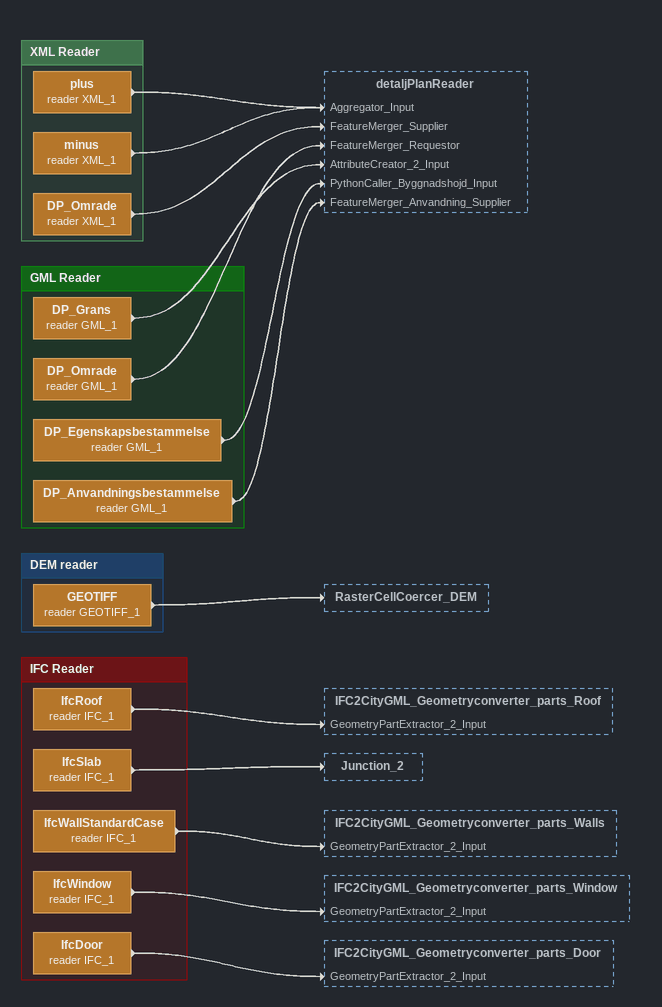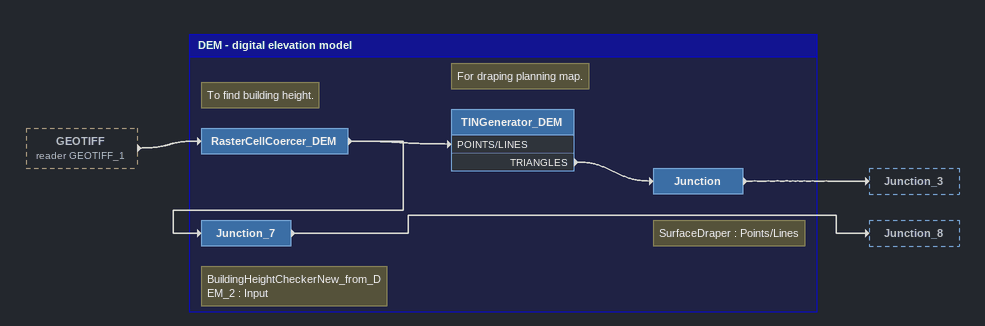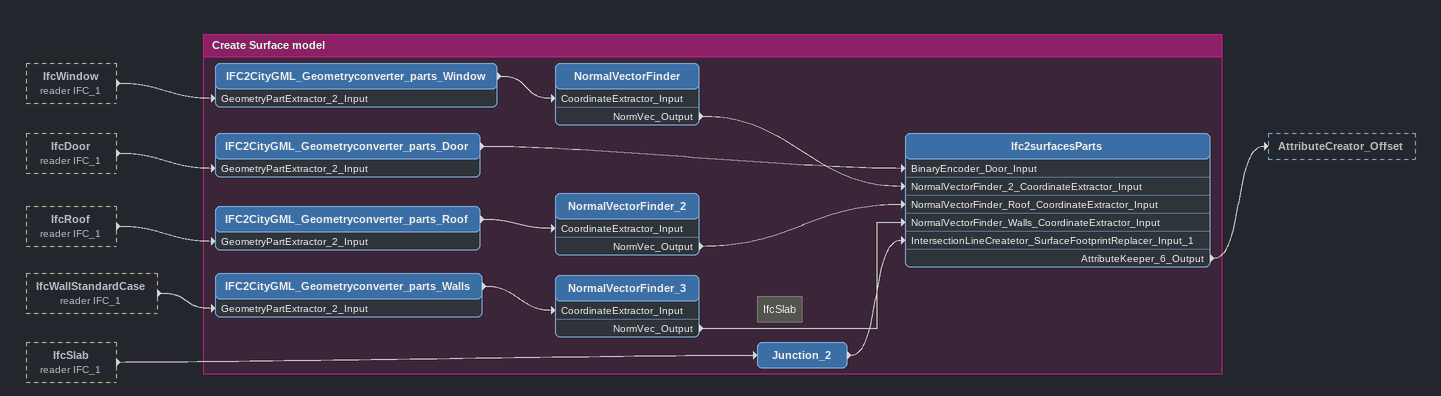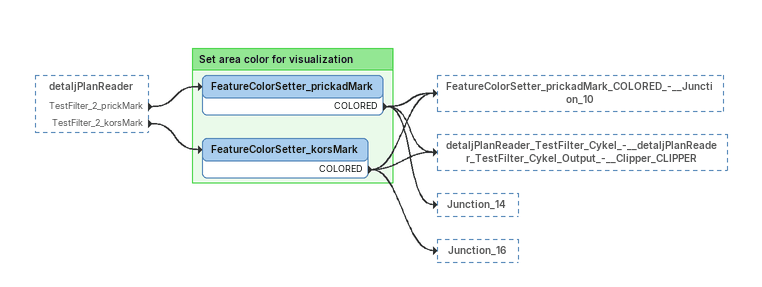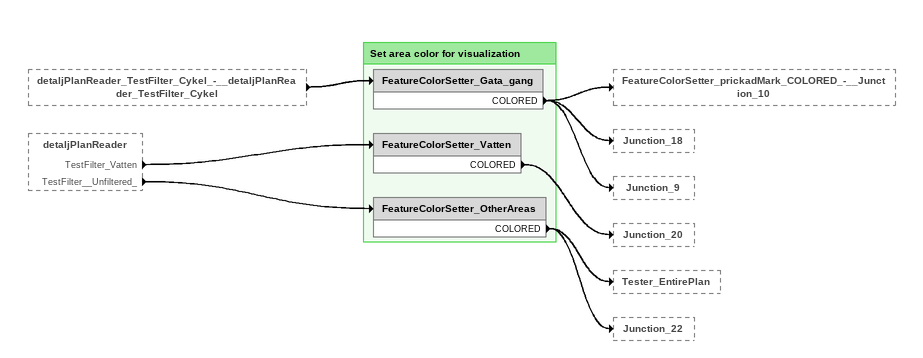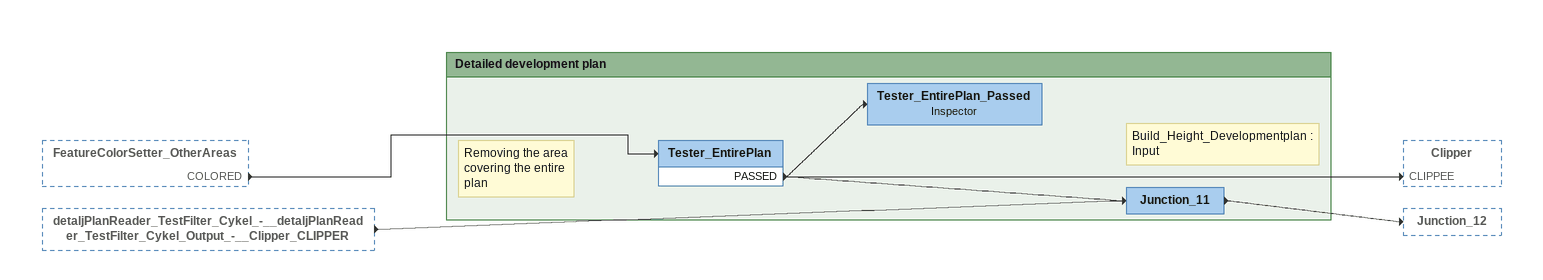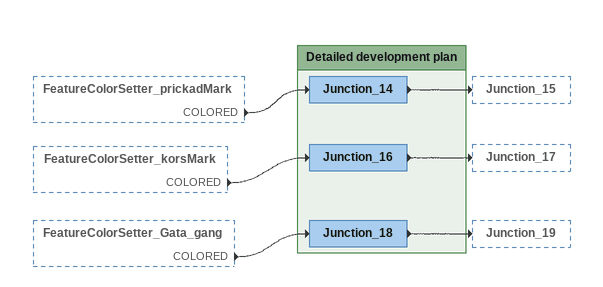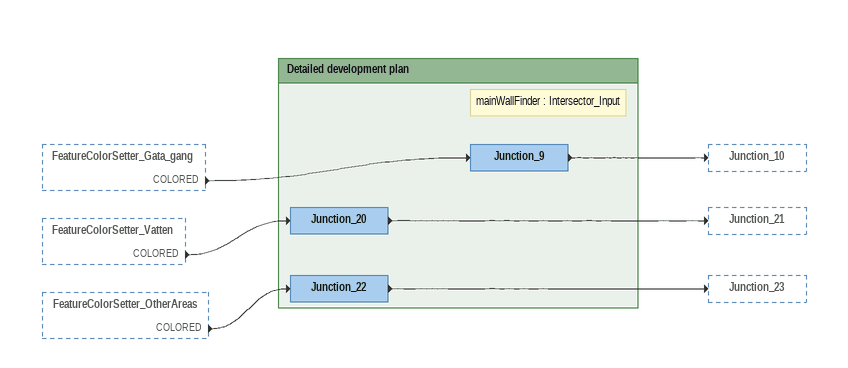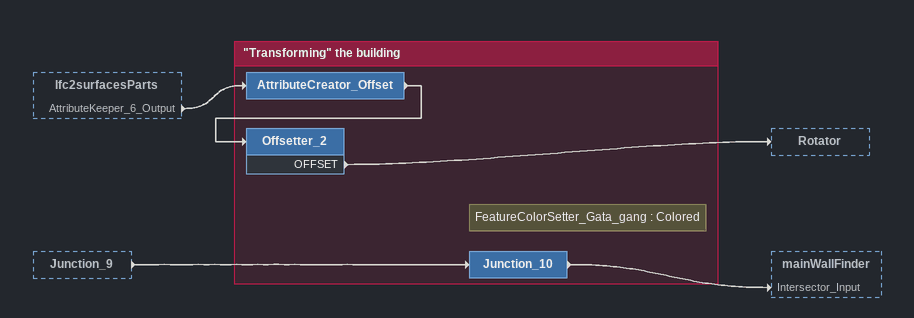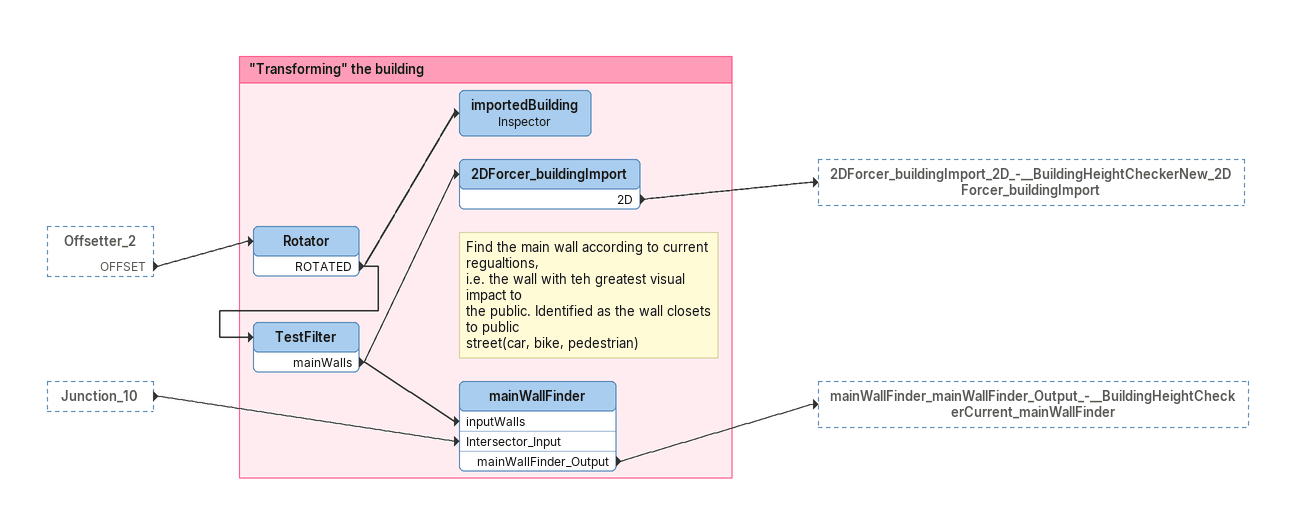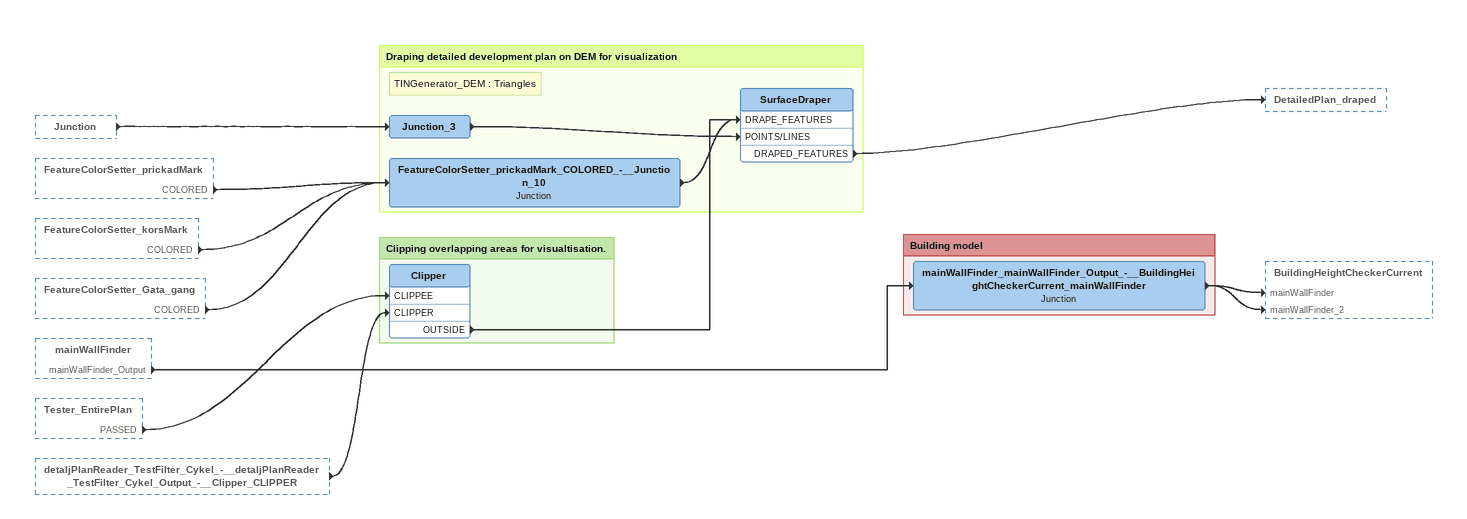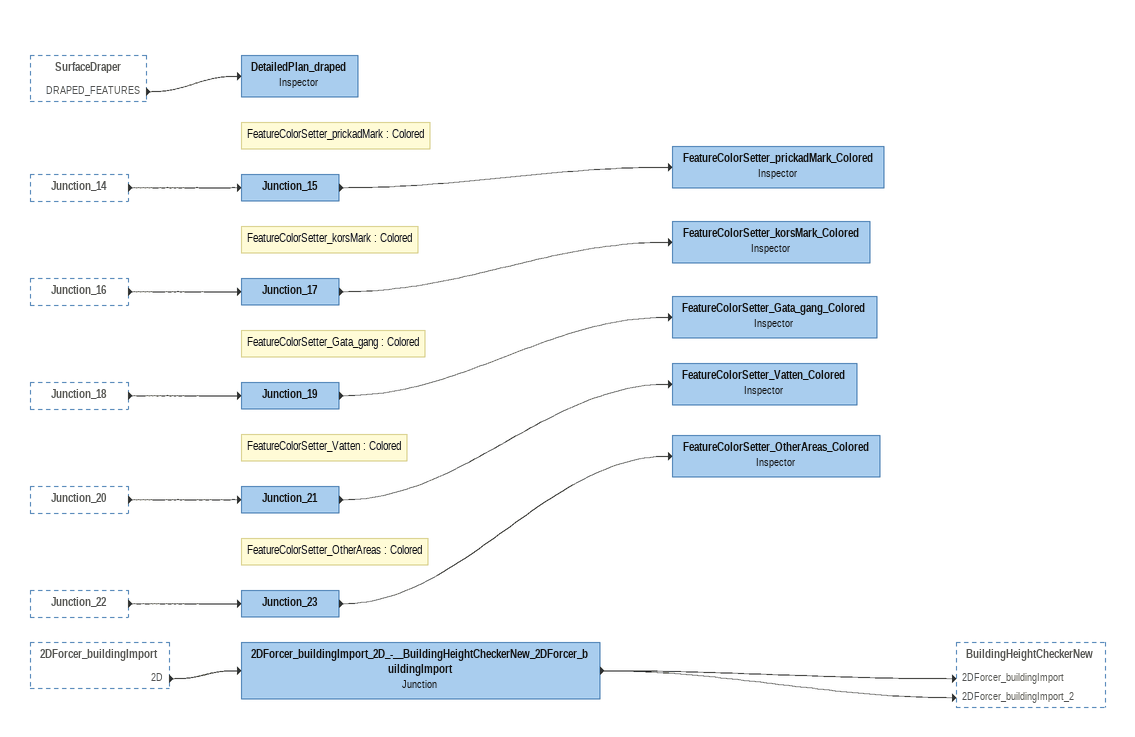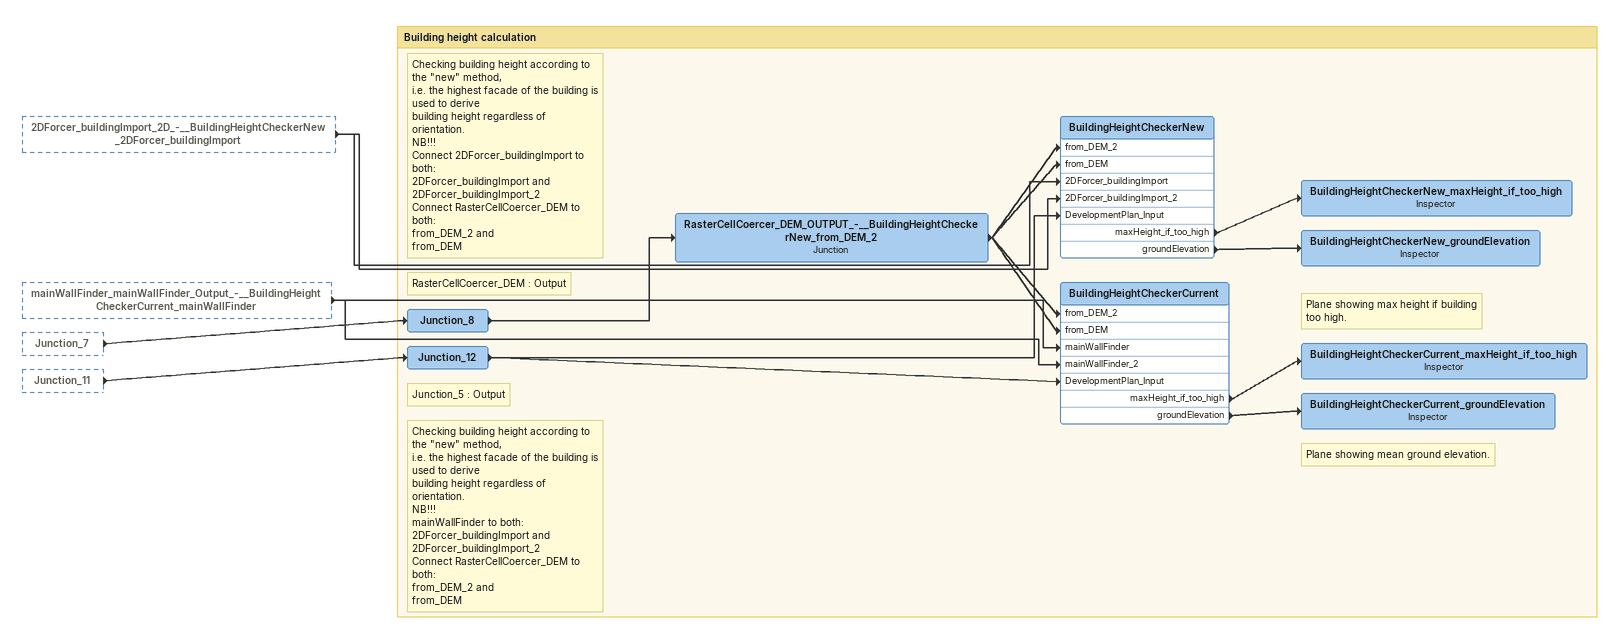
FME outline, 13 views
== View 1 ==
Bookmark: XML Reader
plus (reader XML_1)
    -> detaljPlanReader [Aggregator_Input]
minus (reader XML_1)
    -> detaljPlanReader [Aggregator_Input]
DP_Omrade (reader XML_1)
    -> detaljPlanReader [FeatureMerger_Supplier]

Bookmark: GML Reader
DP_Grans (reader GML_1)
    -> detaljPlanReader [AttributeCreator_2_Input]
DP_Omrade (reader GML_1)
    -> detaljPlanReader [FeatureMerger_Requestor]
DP_Egenskapsbestammelse (reader GML_1)
    -> detaljPlanReader [PythonCaller_Byggnadshojd_Input]
DP_Anvandningsbestammelse (reader GML_1)
    -> detaljPlanReader [FeatureMerger_Anvandning_Supplier]

Bookmark: DEM reader
GEOTIFF (reader GEOTIFF_1)
    -> RasterCellCoercer_DEM

Bookmark: IFC Reader
IfcRoof (reader IFC_1)
    -> IFC2CityGML_Geometryconverter_parts_Roof [GeometryPartExtractor_2_Input]
IfcSlab (reader IFC_1)
    -> Junction_2
IfcWallStandardCase (reader IFC_1)
    -> IFC2CityGML_Geometryconverter_parts_Walls [GeometryPartExtractor_2_Input]
IfcWindow (reader IFC_1)
    -> IFC2CityGML_Geometryconverter_parts_Window [GeometryPartExtractor_2_Input]
IfcDoor (reader IFC_1)
    -> IFC2CityGML_Geometryconverter_parts_Door [GeometryPartExtractor_2_Input]

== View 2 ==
GEOTIFF (reader GEOTIFF_1) [outside]
    -> RasterCellCoercer_DEM

Bookmark: DEM - digital elevation model
Note: To find building height.
RasterCellCoercer_DEM
    -> TINGenerator_DEM [POINTS/LINES]
    -> Junction_7
Note: For draping planning map.
TINGenerator_DEM
    TRIANGLES -> Junction
Note: SurfaceDraper : Points/Lines
Junction
    -> Junction_3
Note: BuildingHeightCheckerNew_from_DEM_2 : Input
Junction_7
    -> Junction_8

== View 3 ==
IfcWindow (reader IFC_1) [outside]
    -> IFC2CityGML_Geometryconverter_parts_Window [GeometryPartExtractor_2_Input]
IfcDoor (reader IFC_1) [outside]
    -> IFC2CityGML_Geometryconverter_parts_Door [GeometryPartExtractor_2_Input]
IfcRoof (reader IFC_1) [outside]
    -> IFC2CityGML_Geometryconverter_parts_Roof [GeometryPartExtractor_2_Input]
IfcWallStandardCase (reader IFC_1) [outside]
    -> IFC2CityGML_Geometryconverter_parts_Walls [GeometryPartExtractor_2_Input]
IfcSlab (reader IFC_1) [outside]
    -> Junction_2

Bookmark: Create Surface model
IFC2CityGML_Geometryconverter_parts_Roof
    -> NormalVectorFinder_2 [CoordinateExtractor_Input]
NormalVectorFinder_2
    NormVec_Output -> Ifc2surfacesParts [NormalVectorFinder_Roof_CoordinateExtractor_Input]
Note: IfcSlab
Junction_2
    -> Ifc2surfacesParts [IntersectionLineCreatetor_SurfaceFootprintReplacer_Input_1]
IFC2CityGML_Geometryconverter_parts_Walls
    -> NormalVectorFinder_3 [CoordinateExtractor_Input]
NormalVectorFinder_3
    NormVec_Output -> Ifc2surfacesParts [NormalVectorFinder_Walls_CoordinateExtractor_Input]
IFC2CityGML_Geometryconverter_parts_Window
    -> NormalVectorFinder [CoordinateExtractor_Input]
NormalVectorFinder
    NormVec_Output -> Ifc2surfacesParts [NormalVectorFinder_2_CoordinateExtractor_Input]
IFC2CityGML_Geometryconverter_parts_Door
    -> Ifc2surfacesParts [BinaryEncoder_Door_Input]
Ifc2surfacesParts
    AttributeKeeper_6_Output -> AttributeCreator_Offset

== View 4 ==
detaljPlanReader [outside]
    TestFilter_2_prickMark -> FeatureColorSetter_prickadMark
    TestFilter_2_korsMark -> FeatureColorSetter_korsMark

Bookmark: Set area color for visualization
FeatureColorSetter_prickadMark
    COLORED -> FeatureColorSetter_prickadMark_COLORED_-__Junction_10
    COLORED -> detaljPlanReader_TestFilter_Cykel_-__detaljPlanReader_TestFilter_Cykel_Output_-__Clipper_CLIPPER
    COLORED -> Junction_14
FeatureColorSetter_korsMark
    COLORED -> FeatureColorSetter_prickadMark_COLORED_-__Junction_10
    COLORED -> detaljPlanReader_TestFilter_Cykel_-__detaljPlanReader_TestFilter_Cykel_Output_-__Clipper_CLIPPER
    COLORED -> Junction_16

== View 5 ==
detaljPlanReader_TestFilter_Cykel_-__detaljPlanReader_TestFilter_Cykel [outside]
    -> FeatureColorSetter_Gata_gang
detaljPlanReader [outside]
    TestFilter_Vatten -> FeatureColorSetter_Vatten
    TestFilter__Unfiltered_ -> FeatureColorSetter_OtherAreas

Bookmark: Set area color for visualization
FeatureColorSetter_Gata_gang
    COLORED -> FeatureColorSetter_prickadMark_COLORED_-__Junction_10
    COLORED -> Junction_18
    COLORED -> Junction_9
FeatureColorSetter_Vatten
    COLORED -> Junction_20
FeatureColorSetter_OtherAreas
    COLORED -> Tester_EntirePlan
    COLORED -> Junction_22

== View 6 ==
FeatureColorSetter_OtherAreas [outside]
    COLORED -> Tester_EntirePlan
detaljPlanReader_TestFilter_Cykel_-__detaljPlanReader_TestFilter_Cykel_Output_-__Clipper_CLIPPER [outside]
    -> Junction_11

Bookmark: Detailed development plan
Note: Removing the area / covering the entire / plan
Tester_EntirePlan
    PASSED -> Clipper [CLIPPEE]
    PASSED -> Junction_11
    PASSED -> Tester_EntirePlan_Passed
Tester_EntirePlan_Passed: Inspector
Note: Build_Height_Developmentplan : Input
Junction_11
    -> Junction_12

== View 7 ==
FeatureColorSetter_prickadMark [outside]
    COLORED -> Junction_14
FeatureColorSetter_korsMark [outside]
    COLORED -> Junction_16
FeatureColorSetter_Gata_gang [outside]
    COLORED -> Junction_18

Bookmark: Detailed development plan
Junction_14
    -> Junction_15
Junction_16
    -> Junction_17
Junction_18
    -> Junction_19

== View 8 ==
FeatureColorSetter_Gata_gang [outside]
    COLORED -> Junction_9
FeatureColorSetter_Vatten [outside]
    COLORED -> Junction_20
FeatureColorSetter_OtherAreas [outside]
    COLORED -> Junction_22

Bookmark: Detailed development plan
Note: mainWallFinder : Intersector_Input
Junction_9
    -> Junction_10
Junction_20
    -> Junction_21
Junction_22
    -> Junction_23

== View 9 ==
Ifc2surfacesParts [outside]
    AttributeKeeper_6_Output -> AttributeCreator_Offset
Junction_9 [outside]
    -> Junction_10

Bookmark: "Transforming" the building
Note: FeatureColorSetter_Gata_gang : Colored
Junction_10
    -> mainWallFinder [Intersector_Input]
AttributeCreator_Offset
    -> Offsetter_2
Offsetter_2
    OFFSET -> Rotator

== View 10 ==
Offsetter_2 [outside]
    OFFSET -> Rotator
Junction_10 [outside]
    -> mainWallFinder [Intersector_Input]

Bookmark: "Transforming" the building
Rotator
    ROTATED -> importedBuilding
    ROTATED -> TestFilter
importedBuilding: Inspector
TestFilter
    mainWalls -> 2DForcer_buildingImport
    mainWalls -> mainWallFinder [inputWalls]
2DForcer_buildingImport
    2D -> 2DForcer_buildingImport_2D_-__BuildingHeightCheckerNew_2DForcer_buildingImport
Note: Find the main wall according to current regualtions, / i.e. the wall with teh greatest visual impact to / the public. Identified as the wall closets to public / street(car, bike, pedestrian)
mainWallFinder
    mainWallFinder_Output -> mainWallFinder_mainWallFinder_Output_-__BuildingHeightCheckerCurrent_mainWallFinder

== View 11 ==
Junction [outside]
    -> Junction_3
FeatureColorSetter_prickadMark [outside]
    COLORED -> FeatureColorSetter_prickadMark_COLORED_-__Junction_10
FeatureColorSetter_korsMark [outside]
    COLORED -> FeatureColorSetter_prickadMark_COLORED_-__Junction_10
FeatureColorSetter_Gata_gang [outside]
    COLORED -> FeatureColorSetter_prickadMark_COLORED_-__Junction_10
mainWallFinder [outside]
    mainWallFinder_Output -> mainWallFinder_mainWallFinder_Output_-__BuildingHeightCheckerCurrent_mainWallFinder
Tester_EntirePlan [outside]
    PASSED -> Clipper [CLIPPEE]
detaljPlanReader_TestFilter_Cykel_-__detaljPlanReader_TestFilter_Cykel_Output_-__Clipper_CLIPPER [outside]
    -> Clipper [CLIPPER]

Bookmark: Draping detailed development plan on DEM for visualization
FeatureColorSetter_prickadMark_COLORED_-__Junction_10: Junction
    -> SurfaceDraper [DRAPE_FEATURES]
Note: TINGenerator_DEM : Triangles
Junction_3
    -> SurfaceDraper [POINTS/LINES]
SurfaceDraper
    DRAPED_FEATURES -> DetailedPlan_draped

Bookmark: Clipping overlapping areas for visualtisation.
Clipper
    OUTSIDE -> SurfaceDraper [DRAPE_FEATURES]

Bookmark: Building model
mainWallFinder_mainWallFinder_Output_-__BuildingHeightCheckerCurrent_mainWallFinder: Junction
    -> BuildingHeightCheckerCurrent [mainWallFinder]
    -> BuildingHeightCheckerCurrent [mainWallFinder_2]

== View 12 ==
SurfaceDraper [outside]
    DRAPED_FEATURES -> DetailedPlan_draped
Junction_14 [outside]
    -> Junction_15
Junction_16 [outside]
    -> Junction_17
Junction_18 [outside]
    -> Junction_19
Junction_20 [outside]
    -> Junction_21
Junction_22 [outside]
    -> Junction_23
2DForcer_buildingImport [outside]
    2D -> 2DForcer_buildingImport_2D_-__BuildingHeightCheckerNew_2DForcer_buildingImport
Note: FeatureColorSetter_prickadMark : Colored
Junction_15
    -> FeatureColorSetter_prickadMark_Colored
FeatureColorSetter_prickadMark_Colored: Inspector
Note: FeatureColorSetter_korsMark : Colored
Junction_17
    -> FeatureColorSetter_korsMark_Colored
FeatureColorSetter_korsMark_Colored: Inspector
Note: FeatureColorSetter_Gata_gang : Colored
Junction_19
    -> FeatureColorSetter_Gata_gang_Colored
FeatureColorSetter_Gata_gang_Colored: Inspector
Note: FeatureColorSetter_Vatten : Colored
Junction_21
    -> FeatureColorSetter_Vatten_Colored
FeatureColorSetter_Vatten_Colored: Inspector
Note: FeatureColorSetter_OtherAreas : Colored
Junction_23
    -> FeatureColorSetter_OtherAreas_Colored
FeatureColorSetter_OtherAreas_Colored: Inspector
DetailedPlan_draped: Inspector
2DForcer_buildingImport_2D_-__BuildingHeightCheckerNew_2DForcer_buildingImport: Junction
    -> BuildingHeightCheckerNew [2DForcer_buildingImport]
    -> BuildingHeightCheckerNew [2DForcer_buildingImport_2]

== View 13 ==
2DForcer_buildingImport_2D_-__BuildingHeightCheckerNew_2DForcer_buildingImport [outside]
    -> BuildingHeightCheckerNew [2DForcer_buildingImport]
    -> BuildingHeightCheckerNew [2DForcer_buildingImport_2]
mainWallFinder_mainWallFinder_Output_-__BuildingHeightCheckerCurrent_mainWallFinder [outside]
    -> BuildingHeightCheckerCurrent [mainWallFinder]
    -> BuildingHeightCheckerCurrent [mainWallFinder_2]
Junction_7 [outside]
    -> Junction_8
Junction_11 [outside]
    -> Junction_12

Bookmark: Building height calculation
Note: Junction_5 : Output
Junction_12
    -> BuildingHeightCheckerCurrent [DevelopmentPlan_Input]
    -> BuildingHeightCheckerNew [DevelopmentPlan_Input]
Note: RasterCellCoercer_DEM : Output
Junction_8
    -> RasterCellCoercer_DEM_OUTPUT_-__BuildingHeightCheckerNew_from_DEM_2
RasterCellCoercer_DEM_OUTPUT_-__BuildingHeightCheckerNew_from_DEM_2: Junction
    -> BuildingHeightCheckerNew [from_DEM_2]
    -> BuildingHeightCheckerNew [from_DEM]
    -> BuildingHeightCheckerCurrent [from_DEM_2]
    -> BuildingHeightCheckerCurrent [from_DEM]
Note: Checking building height according to the "new" method, / i.e. the highest facade of the building is used to derive / building height regardless of orientation. / NB!!! / Connect 2DForcer_buildingImport to both: / 2DForcer_buildingImport and / 2DForcer_buildingImport_2 / Connect RasterCellCoercer_DEM to both: / from_DEM_2 and / from_DEM
BuildingHeightCheckerNew
    maxHeight_if_too_high -> BuildingHeightCheckerNew_maxHeight_if_too_high
    groundElevation -> BuildingHeightCheckerNew_groundElevation
BuildingHeightCheckerNew_maxHeight_if_too_high: Inspector
BuildingHeightCheckerNew_groundElevation: Inspector
Note: Checking building height according to the "new" method, / i.e. the highest facade of the building is used to derive / building height regardless of orientation. / NB!!! / mainWallFinder to both: / 2DForcer_buildingImport and / 2DForcer_buildingImport_2 / Connect RasterCellCoercer_DEM to both: / from_DEM_2 and / from_DEM
BuildingHeightCheckerCurrent
    maxHeight_if_too_high -> BuildingHeightCheckerCurrent_maxHeight_if_too_high
    groundElevation -> BuildingHeightCheckerCurrent_groundElevation
Note: Plane showing max height if building too high.
BuildingHeightCheckerCurrent_maxHeight_if_too_high: Inspector
Note: Plane showing mean ground elevation.
BuildingHeightCheckerCurrent_groundElevation: Inspector
